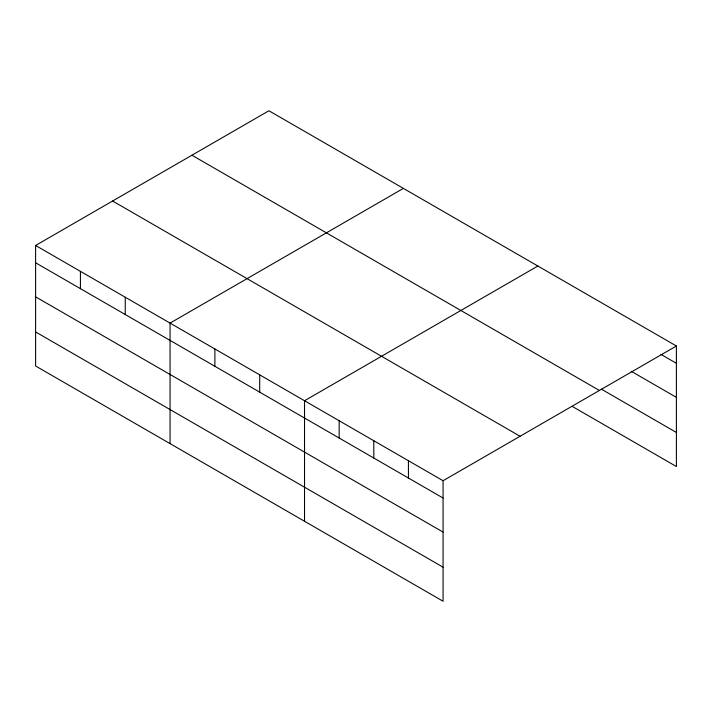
<?xml version="1.0" encoding="UTF-8"?>
<svg xmlns="http://www.w3.org/2000/svg" width="712" height="712" viewBox="0 0 712 712"><rect width="100%" height="100%" fill="white"/><g stroke="black" fill="none" stroke-linecap="round" stroke-linejoin="round"><path stroke-width="1.07" d="M35.6 245.471L443.069 480.725L443.069 601.24L35.6 365.995L35.6 245.471L268.931 110.761L676.4 346.005L676.4 466.529L572.493 406.543M403.401 188.386L170.061 323.106L170.061 443.629M537.863 266.021L304.522 400.74L304.522 521.255M443.069 480.725L676.4 346.005M661.003 354.425L676.4 363.307M631.179 371.263L676.4 397.367M601.355 389.144L676.4 432.469M191.937 155.216L599.397 390.461M112.603 201.015L520.063 436.26M35.6 262.772L443.069 498.026M35.6 296.842L443.069 532.087M35.6 331.934L443.069 567.179M408.43 460.726L408.43 478.028M373.8 440.728L373.8 458.03M339.161 420.73L339.161 438.031M259.702 374.859L259.702 392.161M214.882 348.978L214.882 366.288M125.241 297.224L125.241 314.526M80.42 271.352L80.42 288.654"/></g></svg>
